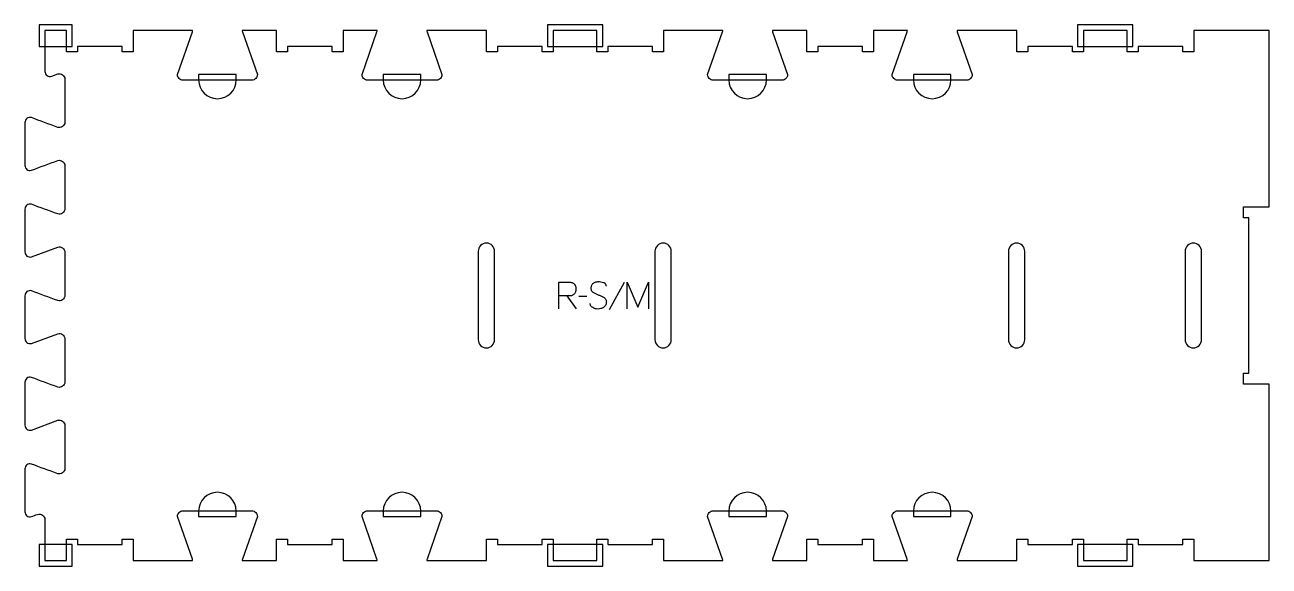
# Model space of a CAD drawing. Extents: x 0 to 1408, y -6 to 606.
import ezdxf

# ---------------------------------------------------------------- set-up
doc = ezdxf.new("R2010")
doc.units = 0
for name, color, linetype in [('1_ANYTOOL_1MMDEEP_LABELS_S', 2, 'CONTINUOUS'), ('3_ANYTOOL_CUTTHROUGH_INSID', 4, 'CONTINUOUS'), ('4_ANYTOOL_CUTTHROUGH_OUTSI', 5, 'CONTINUOUS'), ('5_ANYTOOL_HALF_MILL_9MM_IN', 3, 'CONTINUOUS')]:
    doc.layers.add(name, color=color, linetype=linetype)

msp = doc.modelspace()

# ---------------------------------------------------------------- linework, layer by layer
at = {"layer": '1_ANYTOOL_1MMDEEP_LABELS_S'}
for p, q in [((678.441138, 314.31632), (661.255424, 283.544891)), ((613.426852, 299.230605), (623.883995, 284.744891)), ((635.883995, 298.673462), (627.098281, 298.587748))]:
    msp.add_line(p, q, dxfattribs=at)
for points in [[(604.426852, 284.787748), (604.426852, 314.787748), (615.783995, 314.787748, -0.030274), (617.549808, 314.680733, -0.049), (619.271495, 314.29757, -0.050774), (620.604018, 313.705113, -0.06445), (621.762567, 312.827034, -0.0646), (622.652478, 311.691003, -0.052254), (623.257209, 310.376141, -0.050381), (623.646345, 308.683592, -0.031337), (623.755424, 306.944891, -0.040022), (623.645263, 305.570834, -0.042626), (623.310781, 304.234177, -0.04247), (622.742096, 302.944457, -0.036572), (621.976852, 301.759177, -0.051097), (621.035075, 300.745222, -0.061981), (619.892924, 299.969891, -0.061813), (618.583922, 299.493391, -0.049309), (617.198281, 299.31632, -0.003273), (616.33063, 299.278628, -0.003121), (615.462567, 299.252034, -0.003882), (614.444785, 299.235114, -0.002215), (613.426852, 299.230605), (604.469709, 299.230605)], [(658.126852, 310.202034, 0.071867), (657.933739, 311.538641, 0.100684), (657.307209, 312.719891, 0.047558), (656.832656, 313.196341, 0.038563), (656.282656, 313.58507, 0.037928), (655.585468, 313.932538, 0.026634), (654.848281, 314.187748, 0.028461), (651.824948, 314.873731, 0.041577), (648.741138, 315.130605, 0.036938), (647.238778, 315.019466, 0.041531), (645.773281, 314.675248, 0.041583), (644.395904, 314.09804, 0.038125), (643.126852, 313.309177, 0.057611), (642.0567, 312.317272, 0.065808), (641.262567, 311.096677, 0.06469), (640.785071, 309.637122, 0.046778), (640.641138, 308.102034, 0.052235), (640.803494, 306.552192, 0.075448), (641.348281, 305.102034, 0.076671), (642.264373, 303.928981, 0.061023), (643.469709, 303.044891, 0.021951), (646.498564, 301.517545, 0.018213), (649.641138, 300.237748, -0.02405), (652.742623, 298.932286, -0.02981), (655.683995, 297.302034, -0.068439), (656.825297, 296.336103, -0.079282), (657.633995, 295.084177, -0.076308), (658.058995, 293.505495, -0.047772), (658.083995, 291.859177, -0.046243), (657.790761, 290.178217, -0.06359), (657.141138, 288.607391, -0.064671), (656.168314, 287.323202, -0.057073), (654.912567, 286.309177, -0.067522), (651.944258, 284.946266, -0.070793), (648.719709, 284.444891, -0.064027), (645.580694, 284.807406, -0.070447), (642.655424, 285.987748, -0.054374), (641.497006, 286.837381, -0.074742), (640.598281, 287.948462, -0.075199), (640.075274, 289.254841, -0.057737), (639.912567, 290.659177)]]:
    msp.add_lwpolyline(points, format="xyb", dxfattribs=at)
msp.add_lwpolyline([(681.869709, 284.787748), (681.869709, 314.787748), (693.869709, 286.41632), (705.869709, 314.659177), (705.869709, 284.787748)], dxfattribs=at)
at = {"layer": '3_ANYTOOL_CUTTHROUGH_INSID'}
for points in [[(531.656761, 299.750033), (531.656761, 349.75003, 1), (513.156761, 349.75003), (513.156761, 249.750036, 1), (531.656761, 249.750036)], [(731.656761, 249.750036), (731.656761, 349.75003, 1), (713.156761, 349.75003), (713.156761, 249.750036, 1)], [(1131.74374, 299.75), (1131.74374, 349.749997, 1), (1113.24374, 349.749997), (1113.24374, 249.750003, 1), (1131.74374, 249.750003)], [(1331.74374, 249.750003), (1331.74374, 349.749997, 1), (1313.24374, 349.749997), (1313.24374, 249.750003, 1)]]:
    msp.add_lwpolyline(points, format="xyb", close=True, dxfattribs=at)
at = {"layer": '4_ANYTOOL_CUTTHROUGH_OUTSI'}
msp.add_lwpolyline([(22.612207, 46.137657), (22.613083, 0), (47.113087, 0), (47.113087, 23.75, -0.414214), (47.363087, 24), (59.363087, 24, -0.414214), (59.613087, 23.75), (59.613087, 18), (110.113087, 18), (110.113087, 23.75, -0.414214), (110.363087, 24), (122.363087, 24, -0.414214), (122.613087, 23.75), (122.613087, 0), (172.363087, 0), (189.826489, 0, 0.061784), (189.591495, 1.39487), (172.695961, 49.667412, -0.084368), (172.681926, 49.75, -0.414214), (178.931926, 56), (256.931926, 56, -0.414214), (263.181926, 49.75, -0.084368), (263.167891, 49.667412), (246.268778, 1.383805, 0.061178), (246.037363, 0), (284.842926, 0), (284.842926, 23.75, -0.414214), (285.092926, 24), (297.092926, 24, -0.414214), (297.342926, 23.75), (297.342926, 18), (347.842926, 18), (347.842926, 23.75, -0.414214), (348.092926, 24), (360.092926, 24, -0.414214), (360.342926, 23.75), (360.342926, 0), (398.732489, 0, 0.061784), (398.497495, 1.39487), (381.601961, 49.667412, -0.084368), (381.587926, 49.75, -0.414214), (387.837926, 56), (465.837926, 56, -0.414214), (472.087926, 49.75, -0.084368), (472.073891, 49.667412), (455.174778, 1.383805, 0.061178), (454.943363, 0), (472.406763, 0.000033), (522.478401, 0.000034), (522.478401, 23.750034, -0.414214), (522.728401, 24.000034), (534.728401, 24.000034, -0.414214), (534.978401, 23.750034), (534.978401, 18.000034), (585.478401, 18.000034), (585.478401, 23.750034, -0.414214), (585.728401, 24.000034), (597.728401, 24.000034, -0.414214), (597.978401, 23.750034), (597.978401, 0.000034), (647.478401, 0.000034), (647.478401, 23.750034, -0.414214), (647.728401, 24.000034), (659.728401, 24.000034, -0.414214), (659.978401, 23.750034), (659.978401, 18.000034), (710.478401, 18.000034), (710.478401, 23.750034, -0.414214), (710.728401, 24.000034), (722.728401, 24.000034, -0.414214), (722.978401, 23.750034), (722.978401, 0.000034), (772.450063, 0.000034), (789.913467, 0, 0.061784), (789.678473, 1.39487), (772.78294, 49.667412, -0.084368), (772.768905, 49.75, -0.414214), (779.018905, 56), (857.018905, 56, -0.414214), (863.268905, 49.75, -0.084368), (863.254869, 49.667412), (846.355756, 1.383805, 0.061178), (846.124342, 0), (884.929905, 0), (884.929905, 23.75, -0.414214), (885.179905, 24), (897.179905, 24, -0.414214), (897.429905, 23.75), (897.429905, 18), (947.929905, 18), (947.929905, 23.75, -0.414214), (948.179905, 24), (960.179905, 24, -0.414214), (960.429905, 23.75), (960.429905, 0), (998.819467, 0, 0.061784), (998.584473, 1.39487), (981.68894, 49.667412, -0.084368), (981.674905, 49.75, -0.414214), (987.924905, 56), (1065.924905, 56, -0.414214), (1072.174905, 49.75, -0.084368), (1072.160869, 49.667412), (1055.261756, 1.383805, 0.061178), (1055.030342, 0), (1072.493742, 0), (1122.56538, 0.000001), (1122.56538, 23.750001, -0.414214), (1122.81538, 24.000001), (1134.81538, 24.000001, -0.414214), (1135.06538, 23.750001), (1135.06538, 18.000001), (1185.56538, 18.000001), (1185.56538, 23.750001, -0.414214), (1185.81538, 24.000001), (1197.81538, 24.000001, -0.414214), (1198.06538, 23.750001), (1198.06538, 0.000001), (1247.56538, 0.000001), (1247.56538, 23.750001, -0.414214), (1247.81538, 24.000001), (1259.81538, 24.000001, -0.414214), (1260.06538, 23.750001), (1260.06538, 18.000001), (1310.56538, 18.000001), (1310.56538, 23.750001, -0.414214), (1310.81538, 24.000001), (1322.81538, 24.000001, -0.414214), (1323.06538, 23.750001), (1323.06538, 0.000001), (1408.260202, 0.000001), (1408.260202, 199.500001), (1379.510202, 199.500001, -0.414214), (1379.260202, 199.750001), (1379.260202, 211.750001, -0.414214), (1379.510202, 212.000001), (1385.260202, 212.000001), (1385.260202, 387.500001), (1379.510202, 387.500001, -0.414214), (1379.260202, 387.750001), (1379.260202, 399.750001, -0.414214), (1379.510202, 400.000001), (1408.260202, 400.000001), (1408.260202, 599.500001), (1323.06538, 599.500001), (1323.06538, 575.750001, -0.414214), (1322.81538, 575.500001), (1310.81538, 575.500001, -0.414214), (1310.56538, 575.750001), (1310.56538, 581.500001), (1260.06538, 581.500001), (1260.06538, 575.750001, -0.414214), (1259.81538, 575.500001), (1247.81538, 575.500001, -0.414214), (1247.56538, 575.750001), (1247.56538, 599.500001), (1198.06538, 599.500001), (1198.06538, 575.750001, -0.414214), (1197.81538, 575.500001), (1185.81538, 575.500001, -0.414214), (1185.56538, 575.750001), (1185.56538, 581.500001), (1135.06538, 581.500001), (1135.06538, 575.750001, -0.414214), (1134.81538, 575.500001), (1122.81538, 575.500001, -0.414214), (1122.56538, 575.750001), (1122.56538, 599.500001), (1072.493723, 599.5), (1055.030342, 599.5, 0.061784), (1055.265336, 598.10513), (1072.160869, 549.832588, -0.084368), (1072.174905, 549.75, -0.414214), (1065.924905, 543.5), (987.924905, 543.5, -0.414214), (981.674905, 549.75, -0.084368), (981.68894, 549.832588), (998.588053, 598.116195, 0.061178), (998.819467, 599.5), (960.429905, 599.5), (960.429905, 575.75, -0.414214), (960.179905, 575.5), (948.179905, 575.5, -0.414214), (947.929905, 575.75), (947.929905, 581.5), (897.429905, 581.5), (897.429905, 575.75, -0.414214), (897.179905, 575.5), (885.179905, 575.5, -0.414214), (884.929905, 575.75), (884.929905, 599.5), (846.124342, 599.5, 0.061784), (846.359336, 598.10513), (863.254869, 549.832588, -0.084368), (863.268905, 549.75, -0.414214), (857.018905, 543.5), (779.018905, 543.5, -0.414214), (772.768905, 549.75, -0.084368), (772.78294, 549.832588), (789.682053, 598.116195, 0.061178), (789.913467, 599.5), (772.450062, 599.5), (772.410313, 599.501607, -0.000016), (722.978401, 599.500034), (722.978401, 575.750034, -0.414214), (722.728401, 575.500034), (710.728401, 575.500034, -0.414214), (710.478401, 575.750034), (710.478401, 581.500034), (659.978401, 581.500034), (659.978401, 575.750034, -0.414214), (659.728401, 575.500034), (647.728401, 575.500034, -0.414214), (647.478401, 575.750034), (647.478401, 599.500034), (597.978401, 599.500034), (597.978401, 575.750034, -0.414214), (597.728401, 575.500034), (585.728401, 575.500034, -0.414214), (585.478401, 575.750034), (585.478401, 581.500034), (534.978401, 581.500034), (534.978401, 575.750034, -0.414214), (534.728401, 575.500034), (522.728401, 575.500034, -0.414214), (522.478401, 575.750034), (522.478401, 599.500034), (472.406745, 599.5), (454.943363, 599.5, 0.061784), (455.178357, 598.10513), (472.073891, 549.832588, -0.084368), (472.087926, 549.75, -0.414214), (465.837926, 543.5), (387.837926, 543.5, -0.414214), (381.587926, 549.75, -0.084368), (381.601961, 549.832588), (398.501074, 598.116195, 0.061178), (398.732489, 599.5), (360.342926, 599.5), (360.342926, 575.75, -0.414214), (360.092926, 575.5), (348.092926, 575.5, -0.414214), (347.842926, 575.75), (347.842926, 581.5), (297.342926, 581.5), (297.342926, 575.75, -0.414214), (297.092926, 575.5), (285.092926, 575.5, -0.414214), (284.842926, 575.75), (284.842926, 599.5), (246.037363, 599.5, 0.061784), (246.272357, 598.10513), (263.167891, 549.832588, -0.084368), (263.181926, 549.75, -0.414214), (256.931926, 543.5), (178.931926, 543.5, -0.414214), (172.681926, 549.75, -0.084368), (172.695961, 549.832588), (189.595074, 598.116195, 0.061178), (189.826489, 599.5), (122.613087, 599.5), (122.613087, 575.75, -0.414214), (122.363087, 575.5), (110.363087, 575.5, -0.414214), (110.113087, 575.75), (110.113087, 581.5), (59.613087, 581.5), (59.613087, 575.75, -0.414214), (59.363087, 575.5), (47.363087, 575.5, -0.414214), (47.113087, 575.75), (47.113087, 599.5), (22.613093, 599.5), (22.614129, 553.362941, 0.522087), (30.356671, 547.969345), (37.165647, 550.484706, -0.015604), (37.180442, 550.489653, -0.237079), (42.707182, 549.51757, -0.237079), (45.226366, 544.503238), (45.22591, 495.997153, -0.237079), (42.706726, 490.982824, -0.237077), (37.180133, 490.010739, -0.015611), (37.165331, 490.015688, 0.000004), (7.389658, 501.015671, 0.236337), (2.319928, 500.116649, 0.237079), (0.002279, 495.503464), (0.001823, 446.997379, 0.237079), (2.319473, 442.384196, 0.237104), (7.403989, 441.490108, -0.000004), (37.165191, 452.484706, -0.015604), (37.179986, 452.489653, -0.237079), (42.706726, 451.51757, -0.237079), (45.22591, 446.503238), (45.225455, 397.997153, -0.237079), (42.706271, 392.982824, -0.237077), (37.179677, 392.010739, -0.015611), (37.164876, 392.015688, 0.000004), (7.389202, 403.015671, 0.236337), (2.319473, 402.116649, 0.237079), (0.001823, 397.503464), (0.001367, 348.997379, 0.237079), (2.319017, 344.384196, 0.237104), (7.403533, 343.490108), (37.164735, 354.484706, -0.015604), (37.17953, 354.489653, -0.237079), (42.706271, 353.51757, -0.237079), (45.225455, 348.503238), (45.224999, 299.997153, -0.237079), (42.705815, 294.982824, -0.237077), (37.179221, 294.010739, -0.015611), (37.16442, 294.015688, 0.000004), (7.388746, 305.015671, 0.236337), (2.319017, 304.11665, 0.237079), (0.001367, 299.503464), (0.000912, 250.997379, 0.237079), (2.318561, 246.384196, 0.237104), (7.403078, 245.490108), (37.164279, 256.484706, -0.015604), (37.179075, 256.489653, -0.237079), (42.705815, 255.51757, -0.237079), (45.224999, 250.503238), (45.224543, 201.997153, -0.237079), (42.705359, 196.982824, -0.237077), (37.178765, 196.010739, -0.015611), (37.163964, 196.015688, 0.000004), (7.38829, 207.015671, 0.236337), (2.318561, 206.11665, 0.237079), (0.000912, 201.503464), (0.000456, 152.997379, 0.237079), (2.318105, 148.384196, 0.237104), (7.402622, 147.490108), (37.163824, 158.484706, -0.015604), (37.178619, 158.489653, -0.237079), (42.705359, 157.51757, -0.237079), (45.224543, 152.503238), (45.224087, 103.997153, -0.237079), (42.704903, 98.982824, -0.237077), (37.17831, 98.010739, -0.015611), (37.163508, 98.015688, 0.000004), (7.387835, 109.015671, 0.236337), (2.318105, 108.11665, 0.237079), (0.000456, 103.503464), (0, 54.997379, 0.237079), (2.317649, 50.384196, 0.237104), (7.402166, 49.490108, -0.000017), (14.1964, 52.000283, -0.522088)], format="xyb", close=True, dxfattribs=at)
at = {"layer": '5_ANYTOOL_HALF_MILL_9MM_IN'}
for points in [[(22.113087, 581.5), (47.613087, 581.5), (53.613087, 581.5), (53.613087, 606), (47.353087, 606), (16.113087, 606), (16.113087, 599.74), (16.113087, 581.5)], [(597.478401, 581.500034), (647.978401, 581.500034), (653.978401, 581.500034), (653.978401, 606.000034), (647.718401, 606.000034), (591.478401, 606.000034), (591.478401, 599.740034), (591.478401, 581.500034)], [(1197.56538, 581.500001), (1248.06538, 581.500001), (1254.06538, 581.500001), (1254.06538, 606.000001), (1247.80538, 606.000001), (1191.56538, 606.000001), (1191.56538, 599.740001), (1191.56538, 581.500001)], [(47.613087, 18), (22.113087, 18), (16.113087, 18), (16.113087, -6.5), (22.373087, -6.5), (53.613087, -6.5), (53.613087, -0.24), (53.613087, 18)], [(647.978401, 18.000034), (597.478401, 18.000034), (591.478401, 18.000034), (591.478401, -6.499966), (597.738401, -6.499966), (647.718401, -6.499966), (653.978401, -6.499966), (653.978401, 18.000034)], [(1248.06538, 18.000001), (1197.56538, 18.000001), (1191.56538, 18.000001), (1191.56538, -6.499999), (1197.82538, -6.499999), (1247.80538, -6.499999), (1254.06538, -6.499999), (1254.06538, 18.000001)]]:
    msp.add_lwpolyline(points, close=True, dxfattribs=at)
for points in [[(196.681926, 543.75, 1), (239.181926, 543.75), (239.181926, 550), (196.681926, 550)], [(405.587926, 543.75, 1), (448.087926, 543.75), (448.087926, 550), (405.587926, 550)], [(796.768905, 543.75, 1), (839.268905, 543.75), (839.268905, 550), (796.768905, 550)], [(1005.674905, 543.75, 1), (1048.174905, 543.75), (1048.174905, 550), (1005.674905, 550)], [(239.181924, 55.76, 0.999765), (196.681926, 55.75), (196.681926, 49.5), (239.181926, 49.5)], [(448.087926, 55.5), (448.087926, 55.75, 1), (405.587926, 55.75), (405.587926, 49.5), (448.087926, 49.5)], [(839.268902, 55.76, 0.999765), (796.768905, 55.75), (796.768905, 49.5), (839.268905, 49.5)], [(1048.174902, 55.76, 0.999765), (1005.674905, 55.75), (1005.674905, 49.5), (1048.174905, 49.5)]]:
    msp.add_lwpolyline(points, format="xyb", close=True, dxfattribs=at)

doc.saveas('drawing.dxf')
